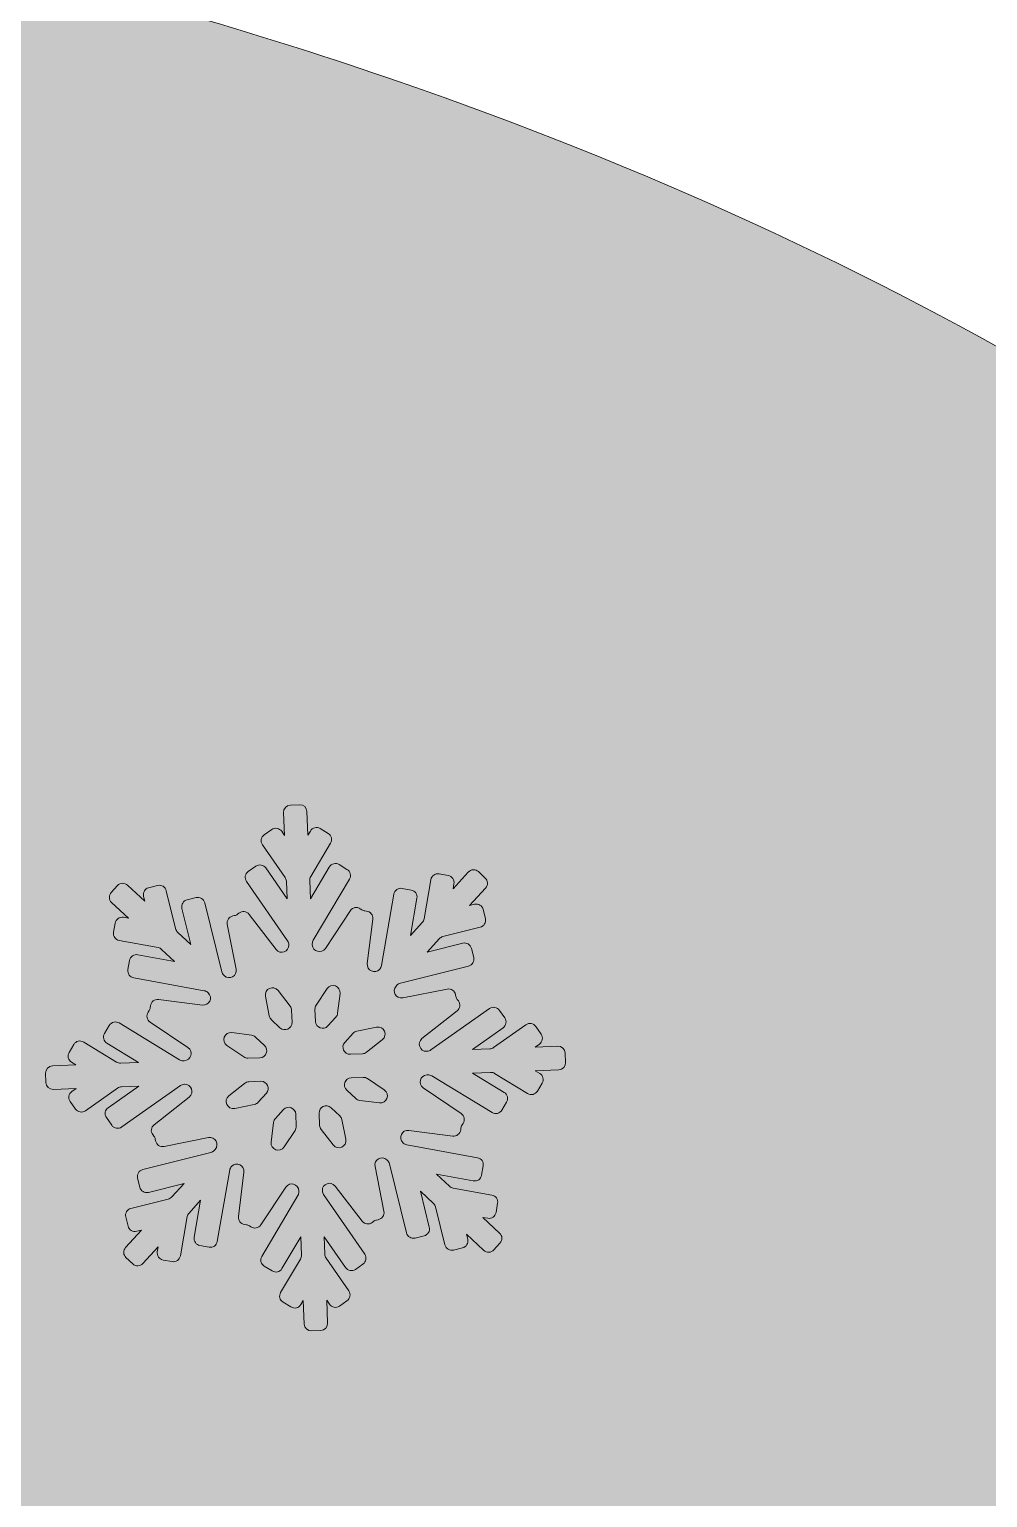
# Model space of a CAD drawing. Header units: millimetres. Extents: x 40 to 178, y -117 to -19.
# Drawn here: x 151.72 to 161.68, y -49.54 to -34.29 of the extents above; entities that cross this region are included whole.
import ezdxf

# ---------------------------------------------------------------- set-up
doc = ezdxf.new("R2010")
doc.units = ezdxf.units.MM
doc.header["$MEASUREMENT"] = 0
doc.layers.add('engraving', color=7, linetype='Continuous')
doc.layers.add('Layer 1', color=7, linetype='Continuous')

msp = doc.modelspace()

# ---------------------------------------------------------------- hatches: boundary and pattern name
at = {"layer": 'Layer 1'}
h = msp.add_hatch(color=2, dxfattribs=at)
h.dxf.hatch_style = 2
edge = h.paths.add_edge_path()
edge.add_spline(control_points=[(176.295, -54.742), (174.611, -49.888), (172.008, -45.798), (168.485, -42.469), (164.962, -39.142), (160.655, -36.597), (155.566, -34.835), (152.745, -33.859), (149.792, -33.154), (146.708, -32.719), (145.947, -31.249), (144.465, -30.207), (142.735, -30.075), (144.24, -28.96), (145.22, -27.176), (145.22, -25.16), (145.22, -21.779), (142.479, -19.039), (139.099, -19.039), (135.719, -19.039), (132.978, -21.779), (132.978, -25.16), (132.978, -27.176), (133.958, -28.96), (135.463, -30.075), (133.947, -30.191), (132.623, -31.005), (131.805, -32.192), (131.805, -32.192), (114.341, -32.192), (114.341, -32.192), (114.341, -32.192), (114.341, -117.341), (114.341, -117.341), (114.341, -117.341), (139.006, -117.341), (139.006, -117.341), (139.006, -117.341), (139.006, -99.49), (139.006, -99.49), (143.625, -100.194), (148.088, -99.98), (152.395, -98.844), (156.7, -97.709), (160.595, -95.869), (164.08, -93.324), (167.563, -90.78), (170.481, -87.609), (172.83, -83.81), (175.179, -80.013), (176.706, -75.806), (177.411, -71.185), (178.351, -65.077), (177.978, -59.598), (176.295, -54.742)], knot_values=[0, 0, 0, 0, 1, 1, 1, 2, 2, 2, 3, 3, 3, 4, 4, 4, 5, 5, 5, 6, 6, 6, 7, 7, 7, 8, 8, 8, 9, 9, 9, 10, 10, 10, 11, 11, 11, 12, 12, 12, 13, 13, 13, 14, 14, 14, 15, 15, 15, 16, 16, 16, 17, 17, 17, 18, 18, 18, 18], degree=3, periodic=1)
edge = h.paths.add_edge_path()
edge.add_spline(control_points=[(135.292, -25.16), (135.292, -23.06), (137, -21.352), (139.099, -21.352), (141.198, -21.352), (142.906, -23.06), (142.906, -25.16), (142.906, -27.259), (141.198, -28.967), (139.099, -28.967), (137, -28.967), (135.292, -27.259), (135.292, -25.16)], knot_values=[0, 0, 0, 0, 1, 1, 1, 2, 2, 2, 3, 3, 3, 4, 4, 4, 4], degree=3, periodic=1)
edge = h.paths.add_edge_path()
edge.add_spline(control_points=[(150.398, -71.83), (148.831, -73.436), (146.913, -74.238), (144.644, -74.238), (144.644, -74.238), (139.006, -74.238), (139.006, -74.238), (139.006, -74.238), (139.006, -57.913), (139.006, -57.913), (139.006, -57.913), (144.644, -57.913), (144.644, -57.913), (146.913, -57.913), (148.831, -58.697), (150.398, -60.262), (151.963, -61.829), (152.746, -63.747), (152.746, -66.017), (152.746, -68.289), (151.963, -70.227), (150.398, -71.83)], knot_values=[0, 0, 0, 0, 1, 1, 1, 2, 2, 2, 3, 3, 3, 4, 4, 4, 5, 5, 5, 6, 6, 6, 7, 7, 7, 7], degree=3, periodic=1)

# ---------------------------------------------------------------- linework, layer by layer
at = {"layer": 'engraving', "lineweight": 0}
for points, knots in [([(157.288, -44.923), (157.286, -44.882), (157.252, -44.851), (157.211, -44.852), (157.211, -44.852), (156.975, -44.861), (156.975, -44.861), (156.975, -44.861), (157.019, -44.83), (157.019, -44.83), (157.052, -44.807), (157.06, -44.761), (157.037, -44.728), (157.037, -44.728), (156.982, -44.648), (156.982, -44.648), (156.959, -44.614), (156.912, -44.606), (156.878, -44.63), (156.878, -44.63), (156.544, -44.866), (156.544, -44.866), (156.532, -44.874), (156.518, -44.879), (156.504, -44.879), (156.504, -44.879), (156.323, -44.886), (156.323, -44.886), (156.323, -44.886), (156.642, -44.662), (156.642, -44.662), (156.675, -44.638), (156.683, -44.592), (156.66, -44.559), (156.66, -44.559), (156.605, -44.48), (156.605, -44.48), (156.581, -44.446), (156.535, -44.437), (156.501, -44.461), (156.501, -44.461), (155.892, -44.891), (155.892, -44.891), (155.881, -44.899), (155.867, -44.904), (155.852, -44.905), (155.852, -44.905), (155.849, -44.905), (155.849, -44.905), (155.777, -44.908), (155.744, -44.817), (155.8, -44.773), (155.8, -44.773), (156.165, -44.485), (156.165, -44.485), (156.197, -44.46), (156.203, -44.414), (156.178, -44.381), (156.178, -44.381), (156.166, -44.366), (156.166, -44.366), (156.16, -44.357), (156.155, -44.347), (156.152, -44.335), (156.152, -44.335), (156.149, -44.317), (156.149, -44.317), (156.141, -44.276), (156.102, -44.25), (156.062, -44.258), (156.062, -44.258), (155.601, -44.35), (155.601, -44.35), (155.53, -44.364), (155.483, -44.28), (155.531, -44.228), (155.531, -44.228), (155.539, -44.219), (155.539, -44.219), (155.549, -44.208), (155.562, -44.201), (155.576, -44.197), (155.576, -44.197), (156.283, -44.02), (156.283, -44.02), (156.322, -44.01), (156.346, -43.97), (156.337, -43.93), (156.337, -43.93), (156.313, -43.836), (156.313, -43.836), (156.304, -43.796), (156.263, -43.772), (156.223, -43.782), (156.223, -43.782), (155.853, -43.875), (155.853, -43.875), (155.853, -43.875), (155.981, -43.735), (155.981, -43.735), (155.991, -43.724), (156.003, -43.717), (156.017, -43.713), (156.017, -43.713), (156.405, -43.616), (156.405, -43.616), (156.444, -43.606), (156.469, -43.566), (156.459, -43.526), (156.459, -43.526), (156.436, -43.432), (156.436, -43.432), (156.426, -43.392), (156.385, -43.368), (156.346, -43.378), (156.346, -43.378), (156.295, -43.391), (156.295, -43.391), (156.295, -43.391), (156.461, -43.209), (156.461, -43.209), (156.488, -43.179), (156.487, -43.132), (156.457, -43.105), (156.457, -43.105), (156.387, -43.039), (156.387, -43.039), (156.356, -43.011), (156.309, -43.013), (156.281, -43.043), (156.281, -43.043), (156.123, -43.217), (156.123, -43.217), (156.123, -43.217), (156.132, -43.165), (156.132, -43.165), (156.139, -43.125), (156.112, -43.087), (156.072, -43.079), (156.072, -43.079), (155.978, -43.062), (155.978, -43.062), (155.937, -43.055), (155.899, -43.082), (155.892, -43.123), (155.892, -43.123), (155.821, -43.53), (155.821, -43.53), (155.818, -43.544), (155.812, -43.557), (155.802, -43.568), (155.802, -43.568), (155.681, -43.701), (155.681, -43.701), (155.681, -43.701), (155.748, -43.315), (155.748, -43.315), (155.755, -43.275), (155.728, -43.237), (155.688, -43.23), (155.688, -43.23), (155.594, -43.213), (155.594, -43.213), (155.554, -43.205), (155.515, -43.232), (155.508, -43.273), (155.508, -43.273), (155.379, -44.015), (155.379, -44.015), (155.376, -44.028), (155.37, -44.041), (155.361, -44.052), (155.361, -44.052), (155.361, -44.052), (155.361, -44.052), (155.312, -44.105), (155.223, -44.065), (155.232, -43.993), (155.232, -43.993), (155.288, -43.531), (155.288, -43.531), (155.293, -43.49), (155.265, -43.454), (155.224, -43.448), (155.224, -43.448), (155.206, -43.446), (155.206, -43.446), (155.195, -43.445), (155.184, -43.44), (155.174, -43.434), (155.174, -43.434), (155.159, -43.424), (155.159, -43.424), (155.125, -43.401), (155.079, -43.41), (155.056, -43.444), (155.056, -43.444), (154.797, -43.836), (154.797, -43.836), (154.758, -43.896), (154.664, -43.87), (154.661, -43.798), (154.661, -43.798), (154.661, -43.79), (154.661, -43.79), (154.66, -43.776), (154.664, -43.762), (154.671, -43.749), (154.671, -43.749), (155.047, -43.116), (155.047, -43.116), (155.067, -43.082), (155.056, -43.036), (155.021, -43.015), (155.021, -43.015), (154.94, -42.965), (154.94, -42.965), (154.904, -42.944), (154.858, -42.955), (154.837, -42.991), (154.837, -42.991), (154.642, -43.32), (154.642, -43.32), (154.642, -43.32), (154.634, -43.131), (154.634, -43.131), (154.634, -43.116), (154.637, -43.102), (154.645, -43.09), (154.645, -43.09), (154.851, -42.743), (154.851, -42.743), (154.871, -42.708), (154.86, -42.663), (154.825, -42.642), (154.825, -42.642), (154.743, -42.592), (154.743, -42.592), (154.708, -42.57), (154.662, -42.582), (154.641, -42.617), (154.641, -42.617), (154.615, -42.661), (154.615, -42.661), (154.615, -42.661), (154.605, -42.415), (154.605, -42.415), (154.604, -42.374), (154.569, -42.342), (154.528, -42.344), (154.528, -42.344), (154.433, -42.347), (154.433, -42.347), (154.392, -42.349), (154.36, -42.384), (154.362, -42.425), (154.362, -42.425), (154.371, -42.662), (154.371, -42.662), (154.371, -42.662), (154.343, -42.62), (154.343, -42.62), (154.319, -42.586), (154.273, -42.578), (154.239, -42.602), (154.239, -42.602), (154.161, -42.657), (154.161, -42.657), (154.128, -42.68), (154.119, -42.726), (154.143, -42.76), (154.143, -42.76), (154.378, -43.1), (154.378, -43.1), (154.386, -43.111), (154.39, -43.125), (154.391, -43.139), (154.391, -43.139), (154.398, -43.321), (154.398, -43.321), (154.398, -43.321), (154.177, -43.001), (154.177, -43.001), (154.154, -42.967), (154.107, -42.959), (154.073, -42.983), (154.073, -42.983), (153.995, -43.038), (153.995, -43.038), (153.962, -43.061), (153.954, -43.107), (153.977, -43.141), (153.977, -43.141), (154.404, -43.759), (154.404, -43.759), (154.412, -43.771), (154.417, -43.784), (154.418, -43.798), (154.418, -43.798), (154.418, -43.8), (154.418, -43.8), (154.42, -43.872), (154.329, -43.905), (154.285, -43.848), (154.285, -43.848), (154.004, -43.483), (154.004, -43.483), (153.978, -43.45), (153.931, -43.444), (153.899, -43.47), (153.899, -43.47), (153.885, -43.481), (153.885, -43.481), (153.876, -43.488), (153.865, -43.493), (153.854, -43.495), (153.854, -43.495), (153.836, -43.499), (153.836, -43.499), (153.796, -43.507), (153.77, -43.546), (153.778, -43.586), (153.778, -43.586), (153.87, -44.051), (153.87, -44.051), (153.884, -44.122), (153.799, -44.169), (153.746, -44.119), (153.746, -44.119), (153.742, -44.115), (153.742, -44.115), (153.731, -44.105), (153.724, -44.093), (153.721, -44.079), (153.721, -44.079), (153.543, -43.362), (153.543, -43.362), (153.533, -43.322), (153.493, -43.298), (153.453, -43.308), (153.453, -43.308), (153.361, -43.331), (153.361, -43.331), (153.321, -43.341), (153.297, -43.381), (153.307, -43.421), (153.307, -43.421), (153.4, -43.795), (153.4, -43.795), (153.4, -43.795), (153.262, -43.667), (153.262, -43.667), (153.252, -43.657), (153.245, -43.644), (153.241, -43.631), (153.241, -43.631), (153.144, -43.237), (153.144, -43.237), (153.134, -43.197), (153.094, -43.173), (153.054, -43.183), (153.054, -43.183), (152.961, -43.206), (152.961, -43.206), (152.922, -43.216), (152.898, -43.256), (152.908, -43.296), (152.908, -43.296), (152.92, -43.347), (152.92, -43.347), (152.92, -43.347), (152.742, -43.18), (152.742, -43.18), (152.712, -43.152), (152.664, -43.154), (152.637, -43.184), (152.637, -43.184), (152.572, -43.255), (152.572, -43.255), (152.545, -43.285), (152.546, -43.332), (152.576, -43.359), (152.576, -43.359), (152.75, -43.522), (152.75, -43.522), (152.75, -43.522), (152.699, -43.513), (152.699, -43.513), (152.659, -43.506), (152.62, -43.533), (152.613, -43.573), (152.613, -43.573), (152.596, -43.669), (152.596, -43.669), (152.589, -43.709), (152.616, -43.747), (152.656, -43.754), (152.656, -43.754), (153.059, -43.827), (153.059, -43.827), (153.073, -43.83), (153.086, -43.836), (153.096, -43.846), (153.096, -43.846), (153.23, -43.971), (153.23, -43.971), (153.23, -43.971), (152.849, -43.902), (152.849, -43.902), (152.808, -43.895), (152.77, -43.922), (152.763, -43.962), (152.763, -43.962), (152.746, -44.057), (152.746, -44.057), (152.739, -44.098), (152.766, -44.136), (152.806, -44.143), (152.806, -44.143), (153.539, -44.276), (153.539, -44.276), (153.553, -44.278), (153.566, -44.285), (153.576, -44.294), (153.576, -44.294), (153.579, -44.298), (153.579, -44.298), (153.632, -44.347), (153.591, -44.434), (153.519, -44.425), (153.519, -44.425), (153.063, -44.367), (153.063, -44.367), (153.022, -44.362), (152.985, -44.391), (152.98, -44.432), (152.98, -44.432), (152.978, -44.451), (152.978, -44.451), (152.976, -44.462), (152.972, -44.473), (152.966, -44.483), (152.966, -44.483), (152.956, -44.498), (152.956, -44.498), (152.933, -44.532), (152.942, -44.578), (152.976, -44.601), (152.976, -44.601), (153.369, -44.867), (153.369, -44.867), (153.428, -44.907), (153.402, -45), (153.33, -45.003), (153.33, -45.003), (153.321, -45.003), (153.321, -45.003), (153.306, -45.003), (153.292, -45), (153.28, -44.992), (153.28, -44.992), (152.654, -44.611), (152.654, -44.611), (152.619, -44.59), (152.573, -44.601), (152.552, -44.637), (152.552, -44.637), (152.503, -44.72), (152.503, -44.72), (152.482, -44.755), (152.494, -44.8), (152.528, -44.821), (152.528, -44.821), (152.857, -45.021), (152.857, -45.021), (152.857, -45.021), (152.67, -45.028), (152.67, -45.028), (152.655, -45.029), (152.641, -45.025), (152.628, -45.017), (152.628, -45.017), (152.286, -44.809), (152.286, -44.809), (152.25, -44.787), (152.204, -44.799), (152.183, -44.834), (152.183, -44.834), (152.134, -44.917), (152.134, -44.917), (152.113, -44.952), (152.125, -44.997), (152.159, -45.018), (152.159, -45.018), (152.205, -45.046), (152.205, -45.046), (152.205, -45.046), (151.962, -45.056), (151.962, -45.056), (151.921, -45.057), (151.889, -45.092), (151.89, -45.133), (151.89, -45.133), (151.894, -45.23), (151.894, -45.23), (151.896, -45.27), (151.93, -45.302), (151.971, -45.301), (151.971, -45.301), (152.207, -45.291), (152.207, -45.291), (152.207, -45.291), (152.163, -45.322), (152.163, -45.322), (152.13, -45.346), (152.122, -45.392), (152.145, -45.425), (152.145, -45.425), (152.2, -45.505), (152.2, -45.505), (152.224, -45.538), (152.27, -45.547), (152.304, -45.523), (152.304, -45.523), (152.638, -45.287), (152.638, -45.287), (152.65, -45.278), (152.664, -45.274), (152.678, -45.273), (152.678, -45.273), (152.859, -45.266), (152.859, -45.266), (152.859, -45.266), (152.541, -45.491), (152.541, -45.491), (152.507, -45.514), (152.499, -45.56), (152.522, -45.594), (152.522, -45.594), (152.577, -45.673), (152.577, -45.673), (152.601, -45.707), (152.647, -45.715), (152.681, -45.691), (152.681, -45.691), (153.29, -45.261), (153.29, -45.261), (153.302, -45.253), (153.315, -45.249), (153.33, -45.248), (153.33, -45.248), (153.333, -45.248), (153.333, -45.248), (153.405, -45.245), (153.438, -45.336), (153.382, -45.38), (153.382, -45.38), (153.017, -45.668), (153.017, -45.668), (152.985, -45.693), (152.979, -45.739), (153.004, -45.771), (153.004, -45.771), (153.016, -45.786), (153.016, -45.786), (153.023, -45.795), (153.027, -45.806), (153.03, -45.817), (153.03, -45.817), (153.033, -45.836), (153.033, -45.836), (153.041, -45.876), (153.08, -45.902), (153.121, -45.894), (153.121, -45.894), (153.582, -45.802), (153.582, -45.802), (153.652, -45.788), (153.699, -45.872), (153.651, -45.925), (153.651, -45.925), (153.643, -45.934), (153.643, -45.934), (153.633, -45.944), (153.621, -45.952), (153.607, -45.955), (153.607, -45.955), (152.899, -46.133), (152.899, -46.133), (152.86, -46.143), (152.836, -46.183), (152.846, -46.223), (152.846, -46.223), (152.869, -46.317), (152.869, -46.317), (152.879, -46.356), (152.919, -46.381), (152.959, -46.371), (152.959, -46.371), (153.329, -46.278), (153.329, -46.278), (153.329, -46.278), (153.201, -46.418), (153.201, -46.418), (153.192, -46.428), (153.179, -46.436), (153.165, -46.44), (153.165, -46.44), (152.777, -46.537), (152.777, -46.537), (152.738, -46.547), (152.714, -46.587), (152.723, -46.626), (152.723, -46.626), (152.747, -46.721), (152.747, -46.721), (152.757, -46.76), (152.797, -46.785), (152.837, -46.775), (152.837, -46.775), (152.887, -46.762), (152.887, -46.762), (152.887, -46.762), (152.721, -46.944), (152.721, -46.944), (152.694, -46.974), (152.696, -47.02), (152.725, -47.048), (152.725, -47.048), (152.796, -47.114), (152.796, -47.114), (152.826, -47.142), (152.873, -47.14), (152.901, -47.109), (152.901, -47.109), (153.06, -46.936), (153.06, -46.936), (153.06, -46.936), (153.051, -46.988), (153.051, -46.988), (153.044, -47.028), (153.07, -47.066), (153.11, -47.073), (153.11, -47.073), (153.204, -47.09), (153.204, -47.09), (153.245, -47.098), (153.283, -47.071), (153.29, -47.03), (153.29, -47.03), (153.361, -46.622), (153.361, -46.622), (153.364, -46.608), (153.37, -46.595), (153.38, -46.585), (153.38, -46.585), (153.501, -46.452), (153.501, -46.452), (153.501, -46.452), (153.434, -46.837), (153.434, -46.837), (153.427, -46.877), (153.454, -46.916), (153.494, -46.923), (153.494, -46.923), (153.588, -46.94), (153.588, -46.94), (153.628, -46.947), (153.667, -46.92), (153.674, -46.88), (153.674, -46.88), (153.803, -46.138), (153.803, -46.138), (153.806, -46.124), (153.812, -46.111), (153.822, -46.101), (153.822, -46.101), (153.822, -46.101), (153.822, -46.101), (153.87, -46.048), (153.959, -46.088), (153.95, -46.16), (153.95, -46.16), (153.894, -46.622), (153.894, -46.622), (153.889, -46.662), (153.918, -46.699), (153.958, -46.704), (153.958, -46.704), (153.976, -46.707), (153.976, -46.707), (153.987, -46.708), (153.998, -46.712), (154.008, -46.719), (154.008, -46.719), (154.023, -46.729), (154.023, -46.729), (154.057, -46.752), (154.103, -46.743), (154.126, -46.708), (154.126, -46.708), (154.385, -46.316), (154.385, -46.316), (154.425, -46.256), (154.518, -46.282), (154.521, -46.354), (154.521, -46.354), (154.521, -46.363), (154.521, -46.363), (154.522, -46.377), (154.518, -46.391), (154.511, -46.403), (154.511, -46.403), (154.136, -47.036), (154.136, -47.036), (154.115, -47.071), (154.126, -47.116), (154.161, -47.137), (154.161, -47.137), (154.243, -47.187), (154.243, -47.187), (154.278, -47.209), (154.324, -47.197), (154.345, -47.162), (154.345, -47.162), (154.54, -46.832), (154.54, -46.832), (154.54, -46.832), (154.548, -47.022), (154.548, -47.022), (154.549, -47.036), (154.545, -47.05), (154.538, -47.063), (154.538, -47.063), (154.332, -47.41), (154.332, -47.41), (154.311, -47.445), (154.322, -47.49), (154.357, -47.511), (154.357, -47.511), (154.439, -47.561), (154.439, -47.561), (154.474, -47.583), (154.52, -47.571), (154.541, -47.536), (154.541, -47.536), (154.567, -47.492), (154.567, -47.492), (154.567, -47.492), (154.577, -47.738), (154.577, -47.738), (154.579, -47.779), (154.613, -47.81), (154.654, -47.809), (154.654, -47.809), (154.749, -47.805), (154.749, -47.805), (154.79, -47.804), (154.822, -47.769), (154.82, -47.728), (154.82, -47.728), (154.811, -47.491), (154.811, -47.491), (154.811, -47.491), (154.84, -47.533), (154.84, -47.533), (154.863, -47.567), (154.91, -47.575), (154.943, -47.551), (154.943, -47.551), (155.021, -47.496), (155.021, -47.496), (155.055, -47.472), (155.063, -47.427), (155.04, -47.393), (155.04, -47.393), (154.804, -47.053), (154.804, -47.053), (154.796, -47.041), (154.792, -47.028), (154.791, -47.014), (154.791, -47.014), (154.784, -46.831), (154.784, -46.831), (154.784, -46.831), (155.005, -47.151), (155.005, -47.151), (155.029, -47.185), (155.075, -47.194), (155.109, -47.17), (155.109, -47.17), (155.187, -47.115), (155.187, -47.115), (155.22, -47.091), (155.228, -47.045), (155.205, -47.012), (155.205, -47.012), (154.778, -46.393), (154.778, -46.393), (154.77, -46.382), (154.765, -46.368), (154.765, -46.354), (154.765, -46.354), (154.765, -46.353), (154.765, -46.353), (154.762, -46.281), (154.853, -46.248), (154.897, -46.305), (154.897, -46.305), (155.179, -46.67), (155.179, -46.67), (155.204, -46.703), (155.251, -46.708), (155.283, -46.683), (155.283, -46.683), (155.297, -46.672), (155.297, -46.672), (155.306, -46.665), (155.317, -46.66), (155.328, -46.658), (155.328, -46.658), (155.346, -46.654), (155.346, -46.654), (155.386, -46.646), (155.412, -46.607), (155.404, -46.567), (155.404, -46.567), (155.312, -46.102), (155.312, -46.102), (155.298, -46.031), (155.383, -45.984), (155.436, -46.033), (155.436, -46.033), (155.44, -46.037), (155.44, -46.037), (155.451, -46.047), (155.458, -46.06), (155.462, -46.074), (155.462, -46.074), (155.639, -46.791), (155.639, -46.791), (155.649, -46.831), (155.689, -46.855), (155.729, -46.845), (155.729, -46.845), (155.821, -46.822), (155.821, -46.822), (155.861, -46.812), (155.885, -46.772), (155.875, -46.732), (155.875, -46.732), (155.783, -46.358), (155.783, -46.358), (155.783, -46.358), (155.92, -46.486), (155.92, -46.486), (155.93, -46.496), (155.938, -46.508), (155.941, -46.522), (155.941, -46.522), (156.038, -46.916), (156.038, -46.916), (156.048, -46.955), (156.089, -46.98), (156.128, -46.97), (156.128, -46.97), (156.221, -46.947), (156.221, -46.947), (156.26, -46.937), (156.285, -46.896), (156.275, -46.857), (156.275, -46.857), (156.262, -46.806), (156.262, -46.806), (156.262, -46.806), (156.44, -46.972), (156.44, -46.972), (156.47, -47.001), (156.518, -46.999), (156.546, -46.968), (156.546, -46.968), (156.61, -46.897), (156.61, -46.897), (156.638, -46.867), (156.636, -46.821), (156.606, -46.793), (156.606, -46.793), (156.432, -46.63), (156.432, -46.63), (156.432, -46.63), (156.483, -46.64), (156.483, -46.64), (156.523, -46.647), (156.562, -46.62), (156.569, -46.579), (156.569, -46.579), (156.586, -46.484), (156.586, -46.484), (156.593, -46.444), (156.566, -46.405), (156.526, -46.398), (156.526, -46.398), (156.123, -46.325), (156.123, -46.325), (156.109, -46.323), (156.096, -46.316), (156.086, -46.307), (156.086, -46.307), (155.952, -46.182), (155.952, -46.182), (155.952, -46.182), (156.333, -46.251), (156.333, -46.251), (156.374, -46.258), (156.412, -46.231), (156.419, -46.191), (156.419, -46.191), (156.436, -46.095), (156.436, -46.095), (156.443, -46.055), (156.416, -46.017), (156.376, -46.01), (156.376, -46.01), (155.644, -45.877), (155.644, -45.877), (155.63, -45.875), (155.617, -45.868), (155.606, -45.858), (155.606, -45.858), (155.603, -45.855), (155.603, -45.855), (155.55, -45.806), (155.591, -45.718), (155.663, -45.727), (155.663, -45.727), (156.119, -45.785), (156.119, -45.785), (156.16, -45.791), (156.197, -45.762), (156.202, -45.721), (156.202, -45.721), (156.204, -45.702), (156.204, -45.702), (156.206, -45.691), (156.21, -45.68), (156.216, -45.67), (156.216, -45.67), (156.227, -45.654), (156.227, -45.654), (156.249, -45.62), (156.24, -45.575), (156.206, -45.552), (156.206, -45.552), (155.813, -45.286), (155.813, -45.286), (155.754, -45.245), (155.78, -45.153), (155.852, -45.15), (155.852, -45.15), (155.861, -45.15), (155.861, -45.15), (155.876, -45.149), (155.89, -45.153), (155.903, -45.161), (155.903, -45.161), (156.528, -45.541), (156.528, -45.541), (156.563, -45.563), (156.609, -45.551), (156.63, -45.516), (156.63, -45.516), (156.679, -45.433), (156.679, -45.433), (156.7, -45.398), (156.689, -45.353), (156.654, -45.332), (156.654, -45.332), (156.325, -45.132), (156.325, -45.132), (156.325, -45.132), (156.513, -45.125), (156.513, -45.125), (156.527, -45.124), (156.542, -45.128), (156.554, -45.135), (156.554, -45.135), (156.897, -45.344), (156.897, -45.344), (156.932, -45.365), (156.978, -45.354), (156.999, -45.318), (156.999, -45.318), (157.048, -45.236), (157.048, -45.236), (157.069, -45.201), (157.057, -45.156), (157.023, -45.134), (157.023, -45.134), (156.977, -45.107), (156.977, -45.107), (156.977, -45.107), (157.221, -45.097), (157.221, -45.097), (157.262, -45.095), (157.293, -45.061), (157.292, -45.02), (157.292, -45.02), (157.288, -44.923), (157.288, -44.923)], [0, 0, 0, 0, 1, 1, 1, 2, 2, 2, 3, 3, 3, 4, 4, 4, 5, 5, 5, 6, 6, 6, 7, 7, 7, 8, 8, 8, 9, 9, 9, 10, 10, 10, 11, 11, 11, 12, 12, 12, 13, 13, 13, 14, 14, 14, 15, 15, 15, 16, 16, 16, 17, 17, 17, 18, 18, 18, 19, 19, 19, 20, 20, 20, 21, 21, 21, 22, 22, 22, 23, 23, 23, 24, 24, 24, 25, 25, 25, 26, 26, 26, 27, 27, 27, 28, 28, 28, 29, 29, 29, 30, 30, 30, 31, 31, 31, 32, 32, 32, 33, 33, 33, 34, 34, 34, 35, 35, 35, 36, 36, 36, 37, 37, 37, 38, 38, 38, 39, 39, 39, 40, 40, 40, 41, 41, 41, 42, 42, 42, 43, 43, 43, 44, 44, 44, 45, 45, 45, 46, 46, 46, 47, 47, 47, 48, 48, 48, 49, 49, 49, 50, 50, 50, 51, 51, 51, 52, 52, 52, 53, 53, 53, 54, 54, 54, 55, 55, 55, 56, 56, 56, 57, 57, 57, 58, 58, 58, 59, 59, 59, 60, 60, 60, 61, 61, 61, 62, 62, 62, 63, 63, 63, 64, 64, 64, 65, 65, 65, 66, 66, 66, 67, 67, 67, 68, 68, 68, 69, 69, 69, 70, 70, 70, 71, 71, 71, 72, 72, 72, 73, 73, 73, 74, 74, 74, 75, 75, 75, 76, 76, 76, 77, 77, 77, 78, 78, 78, 79, 79, 79, 80, 80, 80, 81, 81, 81, 82, 82, 82, 83, 83, 83, 84, 84, 84, 85, 85, 85, 86, 86, 86, 87, 87, 87, 88, 88, 88, 89, 89, 89, 90, 90, 90, 91, 91, 91, 92, 92, 92, 93, 93, 93, 94, 94, 94, 95, 95, 95, 96, 96, 96, 97, 97, 97, 98, 98, 98, 99, 99, 99, 100, 100, 100, 101, 101, 101, 102, 102, 102, 103, 103, 103, 104, 104, 104, 105, 105, 105, 106, 106, 106, 107, 107, 107, 108, 108, 108, 109, 109, 109, 110, 110, 110, 111, 111, 111, 112, 112, 112, 113, 113, 113, 114, 114, 114, 115, 115, 115, 116, 116, 116, 117, 117, 117, 118, 118, 118, 119, 119, 119, 120, 120, 120, 121, 121, 121, 122, 122, 122, 123, 123, 123, 124, 124, 124, 125, 125, 125, 126, 126, 126, 127, 127, 127, 128, 128, 128, 129, 129, 129, 130, 130, 130, 131, 131, 131, 132, 132, 132, 133, 133, 133, 134, 134, 134, 135, 135, 135, 136, 136, 136, 137, 137, 137, 138, 138, 138, 139, 139, 139, 140, 140, 140, 141, 141, 141, 142, 142, 142, 143, 143, 143, 144, 144, 144, 145, 145, 145, 146, 146, 146, 147, 147, 147, 148, 148, 148, 149, 149, 149, 150, 150, 150, 151, 151, 151, 152, 152, 152, 153, 153, 153, 154, 154, 154, 155, 155, 155, 156, 156, 156, 157, 157, 157, 158, 158, 158, 159, 159, 159, 160, 160, 160, 161, 161, 161, 162, 162, 162, 163, 163, 163, 164, 164, 164, 165, 165, 165, 166, 166, 166, 167, 167, 167, 168, 168, 168, 169, 169, 169, 170, 170, 170, 171, 171, 171, 172, 172, 172, 173, 173, 173, 174, 174, 174, 175, 175, 175, 176, 176, 176, 177, 177, 177, 178, 178, 178, 179, 179, 179, 180, 180, 180, 181, 181, 181, 182, 182, 182, 183, 183, 183, 184, 184, 184, 185, 185, 185, 186, 186, 186, 187, 187, 187, 188, 188, 188, 189, 189, 189, 190, 190, 190, 191, 191, 191, 192, 192, 192, 193, 193, 193, 194, 194, 194, 195, 195, 195, 196, 196, 196, 197, 197, 197, 198, 198, 198, 199, 199, 199, 200, 200, 200, 201, 201, 201, 202, 202, 202, 203, 203, 203, 204, 204, 204, 205, 205, 205, 206, 206, 206, 207, 207, 207, 208, 208, 208, 209, 209, 209, 210, 210, 210, 211, 211, 211, 212, 212, 212, 213, 213, 213, 214, 214, 214, 215, 215, 215, 216, 216, 216, 217, 217, 217, 218, 218, 218, 219, 219, 219, 220, 220, 220, 221, 221, 221, 222, 222, 222, 223, 223, 223, 224, 224, 224, 225, 225, 225, 226, 226, 226, 227, 227, 227, 228, 228, 228, 229, 229, 229, 230, 230, 230, 231, 231, 231, 232, 232, 232, 233, 233, 233, 234, 234, 234, 235, 235, 235, 236, 236, 236, 237, 237, 237, 238, 238, 238, 239, 239, 239, 240, 240, 240, 241, 241, 241, 242, 242, 242, 243, 243, 243, 244, 244, 244, 245, 245, 245, 246, 246, 246, 247, 247, 247, 248, 248, 248, 249, 249, 249, 250, 250, 250, 251, 251, 251, 252, 252, 252, 253, 253, 253, 254, 254, 254, 255, 255, 255, 256, 256, 256, 257, 257, 257, 258, 258, 258, 259, 259, 259, 260, 260, 260, 261, 261, 261, 262, 262, 262, 263, 263, 263, 264, 264, 264, 265, 265, 265, 266, 266, 266, 267, 267, 267, 268, 268, 268, 269, 269, 269, 270, 270, 270, 271, 271, 271, 272, 272, 272, 273, 273, 273, 274, 274, 274, 275, 275, 275, 276, 276, 276, 277, 277, 277, 278, 278, 278, 279, 279, 279, 280, 280, 280, 281, 281, 281, 282, 282, 282, 283, 283, 283, 284, 284, 284, 285, 285, 285, 286, 286, 286, 287, 287, 287, 288, 288, 288, 289, 289, 289, 290, 290, 290, 291, 291, 291, 292, 292, 292, 293, 293, 293, 294, 294, 294, 295, 295, 295, 296, 296, 296, 297, 297, 297, 298, 298, 298, 299, 299, 299, 300, 300, 300, 301, 301, 301, 302, 302, 302, 303, 303, 303, 304, 304, 304, 305, 305, 305, 306, 306, 306, 307, 307, 307, 308, 308, 308, 309, 309, 309, 310, 310, 310, 311, 311, 311, 312, 312, 312, 313, 313, 313, 314, 314, 314, 315, 315, 315, 316, 316, 316, 317, 317, 317, 318, 318, 318, 319, 319, 319, 320, 320, 320, 321, 321, 321, 322, 322, 322, 323, 323, 323, 324, 324, 324, 325, 325, 325, 326, 326, 326, 327, 327, 327, 328, 328, 328, 329, 329, 329, 330, 330, 330, 331, 331, 331, 332, 332, 332, 333, 333, 333, 334, 334, 334, 335, 335, 335, 336, 336, 336, 336]), ([(154.305, -44.274), (154.305, -44.274), (154.43, -44.436), (154.43, -44.436), (154.439, -44.448), (154.444, -44.463), (154.445, -44.478), (154.445, -44.478), (154.45, -44.604), (154.45, -44.604), (154.453, -44.67), (154.374, -44.706), (154.325, -44.661), (154.325, -44.661), (154.236, -44.577), (154.236, -44.577), (154.225, -44.567), (154.217, -44.553), (154.214, -44.537), (154.214, -44.537), (154.174, -44.334), (154.174, -44.334), (154.159, -44.257), (154.258, -44.212), (154.305, -44.274)], [0, 0, 0, 0, 1, 1, 1, 2, 2, 2, 3, 3, 3, 4, 4, 4, 5, 5, 5, 6, 6, 6, 7, 7, 7, 8, 8, 8, 8]), ([(154.693, -44.595), (154.693, -44.595), (154.688, -44.469), (154.688, -44.469), (154.688, -44.454), (154.692, -44.438), (154.701, -44.426), (154.701, -44.426), (154.814, -44.254), (154.814, -44.254), (154.857, -44.189), (154.958, -44.227), (154.949, -44.304), (154.949, -44.304), (154.924, -44.51), (154.924, -44.51), (154.922, -44.525), (154.916, -44.539), (154.905, -44.551), (154.905, -44.551), (154.822, -44.642), (154.822, -44.642), (154.778, -44.691), (154.696, -44.661), (154.693, -44.595)], [0, 0, 0, 0, 1, 1, 1, 2, 2, 2, 3, 3, 3, 4, 4, 4, 5, 5, 5, 6, 6, 6, 7, 7, 7, 8, 8, 8, 8]), ([(154.998, -44.812), (154.998, -44.812), (155.084, -44.718), (155.084, -44.718), (155.094, -44.706), (155.108, -44.698), (155.124, -44.695), (155.124, -44.695), (155.328, -44.655), (155.328, -44.655), (155.404, -44.639), (155.449, -44.737), (155.388, -44.786), (155.388, -44.786), (155.224, -44.915), (155.224, -44.915), (155.211, -44.925), (155.196, -44.93), (155.181, -44.931), (155.181, -44.931), (155.056, -44.936), (155.056, -44.936), (154.99, -44.938), (154.954, -44.86), (154.998, -44.812)], [0, 0, 0, 0, 1, 1, 1, 2, 2, 2, 3, 3, 3, 4, 4, 4, 5, 5, 5, 6, 6, 6, 7, 7, 7, 8, 8, 8, 8]), ([(153.948, -44.964), (153.948, -44.964), (153.774, -44.846), (153.774, -44.846), (153.709, -44.802), (153.747, -44.701), (153.825, -44.711), (153.825, -44.711), (154.029, -44.737), (154.029, -44.737), (154.045, -44.739), (154.059, -44.746), (154.07, -44.757), (154.07, -44.757), (154.164, -44.844), (154.164, -44.844), (154.212, -44.889), (154.182, -44.97), (154.116, -44.972), (154.116, -44.972), (153.992, -44.977), (153.992, -44.977), (153.977, -44.977), (153.961, -44.973), (153.948, -44.964)], [0, 0, 0, 0, 1, 1, 1, 2, 2, 2, 3, 3, 3, 4, 4, 4, 5, 5, 5, 6, 6, 6, 7, 7, 7, 8, 8, 8, 8]), ([(154.184, -45.341), (154.184, -45.341), (154.099, -45.435), (154.099, -45.435), (154.088, -45.446), (154.074, -45.454), (154.058, -45.457), (154.058, -45.457), (153.855, -45.498), (153.855, -45.498), (153.778, -45.513), (153.733, -45.415), (153.794, -45.367), (153.794, -45.367), (153.958, -45.238), (153.958, -45.238), (153.971, -45.228), (153.986, -45.223), (154.001, -45.222), (154.001, -45.222), (154.126, -45.217), (154.126, -45.217), (154.192, -45.215), (154.228, -45.293), (154.184, -45.341)], [0, 0, 0, 0, 1, 1, 1, 2, 2, 2, 3, 3, 3, 4, 4, 4, 5, 5, 5, 6, 6, 6, 7, 7, 7, 8, 8, 8, 8]), ([(155.234, -45.189), (155.234, -45.189), (155.408, -45.306), (155.408, -45.306), (155.473, -45.35), (155.435, -45.451), (155.357, -45.441), (155.357, -45.441), (155.153, -45.415), (155.153, -45.415), (155.138, -45.413), (155.123, -45.407), (155.112, -45.396), (155.112, -45.396), (155.019, -45.309), (155.019, -45.309), (154.97, -45.264), (155, -45.183), (155.066, -45.181), (155.066, -45.181), (155.19, -45.176), (155.19, -45.176), (155.206, -45.175), (155.221, -45.18), (155.234, -45.189)], [0, 0, 0, 0, 1, 1, 1, 2, 2, 2, 3, 3, 3, 4, 4, 4, 5, 5, 5, 6, 6, 6, 7, 7, 7, 8, 8, 8, 8]), ([(154.877, -45.878), (154.877, -45.878), (154.752, -45.717), (154.752, -45.717), (154.743, -45.705), (154.738, -45.69), (154.737, -45.675), (154.737, -45.675), (154.732, -45.549), (154.732, -45.549), (154.729, -45.483), (154.808, -45.447), (154.857, -45.492), (154.857, -45.492), (154.946, -45.576), (154.946, -45.576), (154.957, -45.586), (154.965, -45.6), (154.968, -45.615), (154.968, -45.615), (155.008, -45.819), (155.008, -45.819), (155.023, -45.896), (154.925, -45.94), (154.877, -45.878)], [0, 0, 0, 0, 1, 1, 1, 2, 2, 2, 3, 3, 3, 4, 4, 4, 5, 5, 5, 6, 6, 6, 7, 7, 7, 8, 8, 8, 8]), ([(154.489, -45.558), (154.489, -45.558), (154.494, -45.683), (154.494, -45.683), (154.494, -45.699), (154.49, -45.714), (154.482, -45.727), (154.482, -45.727), (154.369, -45.898), (154.369, -45.898), (154.325, -45.964), (154.224, -45.926), (154.233, -45.848), (154.233, -45.848), (154.258, -45.643), (154.258, -45.643), (154.26, -45.628), (154.267, -45.613), (154.277, -45.602), (154.277, -45.602), (154.36, -45.511), (154.36, -45.511), (154.405, -45.462), (154.486, -45.492), (154.489, -45.558)], [0, 0, 0, 0, 1, 1, 1, 2, 2, 2, 3, 3, 3, 4, 4, 4, 5, 5, 5, 6, 6, 6, 7, 7, 7, 8, 8, 8, 8])]:
    msp.add_open_spline(points, degree=3, knots=knots, dxfattribs=at)
at = {"layer": 'Layer 1', "lineweight": 0}
msp.add_open_spline([(176.295, -54.742), (174.611, -49.888), (172.008, -45.798), (168.485, -42.469), (164.962, -39.142), (160.655, -36.597), (155.566, -34.835), (152.745, -33.859), (149.792, -33.154), (146.708, -32.719), (145.947, -31.249), (144.465, -30.207), (142.735, -30.075), (144.24, -28.96), (145.22, -27.176), (145.22, -25.16), (145.22, -21.779), (142.479, -19.039), (139.099, -19.039), (135.719, -19.039), (132.978, -21.779), (132.978, -25.16), (132.978, -27.176), (133.958, -28.96), (135.463, -30.075), (133.947, -30.191), (132.623, -31.005), (131.805, -32.192), (131.805, -32.192), (114.341, -32.192), (114.341, -32.192), (114.341, -32.192), (114.341, -117.341), (114.341, -117.341), (114.341, -117.341), (139.006, -117.341), (139.006, -117.341), (139.006, -117.341), (139.006, -99.49), (139.006, -99.49), (143.625, -100.194), (148.088, -99.98), (152.395, -98.844), (156.7, -97.709), (160.595, -95.869), (164.08, -93.324), (167.563, -90.78), (170.481, -87.609), (172.83, -83.81), (175.179, -80.013), (176.706, -75.806), (177.411, -71.185), (178.351, -65.077), (177.978, -59.598), (176.295, -54.742)], degree=3, knots=[0, 0, 0, 0, 1, 1, 1, 2, 2, 2, 3, 3, 3, 4, 4, 4, 5, 5, 5, 6, 6, 6, 7, 7, 7, 8, 8, 8, 9, 9, 9, 10, 10, 10, 11, 11, 11, 12, 12, 12, 13, 13, 13, 14, 14, 14, 15, 15, 15, 16, 16, 16, 17, 17, 17, 18, 18, 18, 18], dxfattribs=at)

doc.saveas('drawing.dxf')
